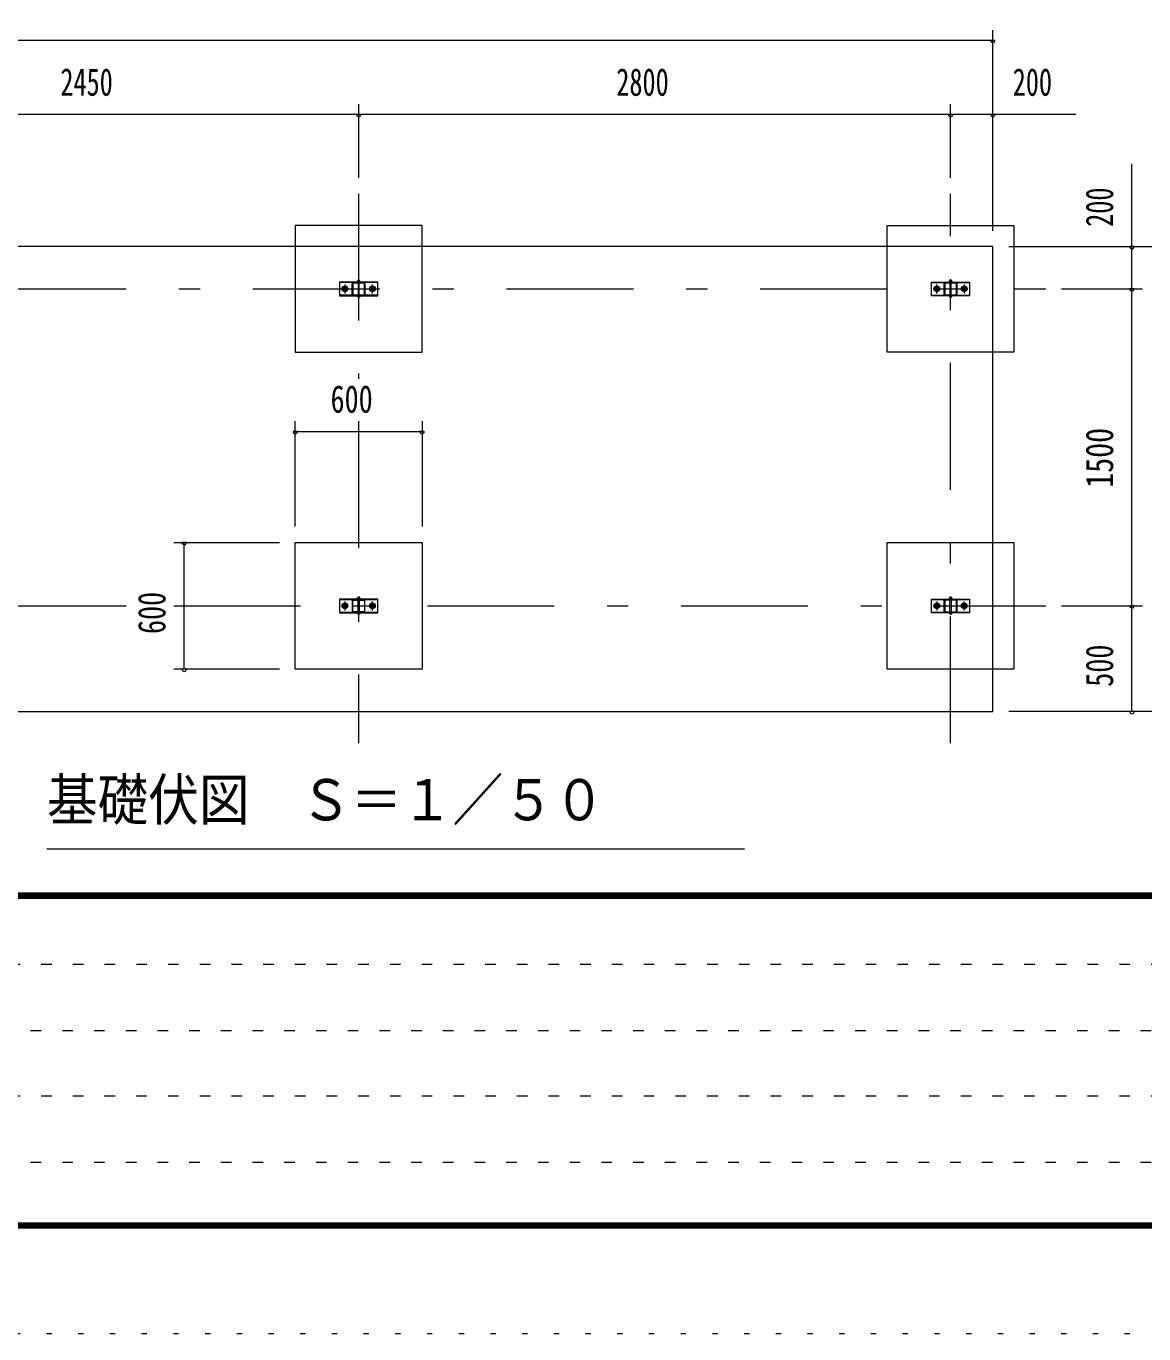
# Model space of a CAD drawing. Units: millimetres, scale not verified. Extents: x -22148 to 22152, y -10500 to 10500.
# Drawn here: x -2719 to 2568, y -10500 to -4312 of the extents above; entities that cross this region are included whole.
import ezdxf
from ezdxf.enums import TextEntityAlignment as Align

# ---------------------------------------------------------------- set-up
doc = ezdxf.new("R2010")
doc.units = ezdxf.units.MM
doc.header["$LTSCALE"] = 50
for name, pattern in [('USER1', [3, 1, -2]), ('USER3', [24, 12, -5, 2, -5]), ('USER5', [3, 0.5, -2.5])]:
    doc.linetypes.add(name, pattern=pattern)
for name, color, linetype, lineweight in [('0-2_1-0BOLD', 7, 'Continuous', 18), ('0-3_1-2CENTER', 3, 'USER3', 18), ('0-5_1-5DIM', 3, 'Continuous', 18), ('0-C_F-F', 5, 'Continuous', 18), ('0-D_F-E_J_ADD', 5, 'USER5', 18)]:
    doc.layers.add(name, color=color, linetype=linetype, lineweight=lineweight)
doc.styles.add('ＭＳ ゴシック', font='')
doc.styles.get('ＭＳ ゴシック').set_extended_font_data('MS Gothic')

msp = doc.modelspace()

# ---------------------------------------------------------------- linework, layer by layer
at = {"layer": '0-2_1-0BOLD'}
for p, q in [((-1056.57, -5525.13), (-1236.57, -5525.13)), ((-1176.57, -5580.73), (-1176.57, -5529.93)), ((-1174.27, -5529.93), (-1174.27, -5580.73)), ((-1171.97, -5525.33), (-1121.17, -5525.33)), ((-1121.17, -5527.63), (-1171.97, -5527.63)), ((-1149.57, -5513.43), (-1143.57, -5513.43)), ((-1149.57, -5527.63), (-1149.57, -5583.03)), ((-1149.45, -5521.33), (-1149.45, -5516.82)), ((-1146.57, -5522.83), (-1148.07, -5521.33)), ((-1146.57, -5521.33), (-1145.07, -5522.83)), ((-1143.68, -5516.82), (-1143.68, -5521.33)), ((-1143.57, -5583.03), (-1143.57, -5527.63)), ((-1118.87, -5580.73), (-1118.87, -5529.93)), ((-1116.57, -5529.93), (-1116.57, -5580.73)), ((1563.43, -5525.13), (1743.43, -5525.13)), ((1623.43, -5580.73), (1623.43, -5529.93)), ((1625.73, -5529.93), (1625.73, -5580.73)), ((1628.03, -5525.33), (1678.83, -5525.33)), ((1678.83, -5527.63), (1628.03, -5527.63)), ((1650.43, -5513.43), (1650.43, -5516.33)), ((1650.43, -5527.63), (1650.43, -5583.03)), ((1650.55, -5516.82), (1650.55, -5521.33)), ((1651.93, -5521.33), (1653.43, -5522.83)), ((1654.93, -5522.83), (1653.43, -5521.33)), ((1656.32, -5521.33), (1656.32, -5516.82)), ((1656.43, -5583.03), (1656.43, -5527.63)), ((1681.13, -5580.73), (1681.13, -5529.93)), ((1683.43, -5529.93), (1683.43, -5580.73)), ((-1056.57, -5585.53), (-1236.57, -5585.53)), ((-1171.97, -5583.03), (-1121.17, -5583.03)), ((-1121.17, -5585.33), (-1171.97, -5585.33)), ((-1149.45, -5589.43), (-1149.45, -5592.94)), ((-1143.68, -5592.94), (-1143.68, -5589.43)), ((1563.43, -5585.53), (1743.43, -5585.53)), ((1628.03, -5583.03), (1678.83, -5583.03)), ((1678.83, -5585.33), (1628.03, -5585.33)), ((1650.55, -5592.94), (1650.55, -5589.43)), ((1656.32, -5589.43), (1656.32, -5592.94)), ((-1236.57, -7025.12), (-1056.57, -7025.12)), ((-1176.57, -7029.93), (-1176.57, -7080.72)), ((-1174.27, -7080.72), (-1174.27, -7029.93)), ((-1121.17, -7025.32), (-1171.97, -7025.32)), ((-1171.97, -7027.62), (-1121.17, -7027.62)), ((-1148.57, -7012.42), (-1149.57, -7013.42)), ((-1149.57, -7083.03), (-1149.57, -7027.62)), ((-1149.45, -7016.82), (-1149.45, -7021.32)), ((-1148.07, -7021.32), (-1146.57, -7022.82)), ((-1145.07, -7022.82), (-1146.57, -7021.32)), ((-1143.68, -7021.32), (-1143.68, -7016.82)), ((-1143.57, -7027.62), (-1143.57, -7083.03)), ((-1118.87, -7029.93), (-1118.87, -7080.72)), ((-1116.57, -7080.72), (-1116.57, -7029.93)), ((1563.43, -7025.12), (1743.43, -7025.12)), ((1623.43, -7080.72), (1623.43, -7029.93)), ((1625.73, -7029.93), (1625.73, -7080.72)), ((1628.03, -7025.32), (1678.83, -7025.32)), ((1678.83, -7027.62), (1628.03, -7027.62)), ((1650.43, -7083.03), (1650.43, -7027.62)), ((1650.55, -7016.82), (1650.55, -7021.32)), ((1651.93, -7021.32), (1653.43, -7022.82)), ((1653.43, -7021.32), (1654.93, -7022.82)), ((1656.32, -7021.32), (1656.32, -7016.82)), ((1656.43, -7027.62), (1656.43, -7083.03)), ((1681.13, -7080.72), (1681.13, -7029.93)), ((1683.43, -7029.93), (1683.43, -7080.72)), ((-1236.57, -7085.52), (-1056.57, -7085.52)), ((-1121.17, -7083.03), (-1171.97, -7083.03)), ((-1171.97, -7085.32), (-1121.17, -7085.32)), ((-1149.45, -7092.93), (-1149.45, -7089.42)), ((-1143.68, -7089.42), (-1143.68, -7092.93)), ((1563.43, -7085.52), (1743.43, -7085.52)), ((1628.03, -7083.03), (1678.83, -7083.03)), ((1678.83, -7085.32), (1628.03, -7085.32)), ((1650.55, -7092.93), (1650.55, -7089.42)), ((1656.32, -7089.42), (1656.32, -7092.93))]:
    msp.add_line(p, q, dxfattribs=at)
for points in [[(-846.57, -5855.33), (-846.57, -5255.33), (-1446.57, -5255.33), (-1446.57, -5855.33)], [(1353.43, -5855.33), (1353.43, -5255.33), (1953.43, -5255.33), (1953.43, -5855.33)], [(-3796.57, -5355.33), (-3796.57, -7555.32), (1853.43, -7555.32), (1853.43, -5355.33)], [(-1056.57, -5587.83), (-1056.57, -5522.83), (-1236.57, -5522.83), (-1236.57, -5587.83)], [(-1216.48, -5563.83), (-1221.38, -5555.33), (-1216.48, -5546.83), (-1206.66, -5546.83), (-1201.75, -5555.33), (-1206.66, -5563.83)], [(-1086.48, -5563.83), (-1091.38, -5555.33), (-1086.48, -5546.83), (-1076.66, -5546.83), (-1071.75, -5555.33), (-1076.66, -5563.83)], [(1563.43, -5522.83), (1743.43, -5522.83), (1743.43, -5587.83), (1563.43, -5587.83)], [(1593.34, -5546.83), (1598.25, -5555.33), (1593.34, -5563.83), (1583.52, -5563.83), (1578.62, -5555.33), (1583.52, -5546.83)], [(1723.34, -5546.83), (1728.25, -5555.33), (1723.34, -5563.83), (1713.53, -5563.83), (1708.62, -5555.33), (1713.53, -5546.83)], [(-846.57, -6755.32), (-846.57, -7355.32), (-1446.57, -7355.32), (-1446.57, -6755.32)], [(1353.43, -6755.32), (1953.43, -6755.32), (1953.43, -7355.32), (1353.43, -7355.32)], [(-1236.57, -7087.82), (-1056.57, -7087.82), (-1056.57, -7022.82), (-1236.57, -7022.82)], [(-1206.66, -7063.83), (-1201.75, -7055.32), (-1206.66, -7046.82), (-1216.48, -7046.82), (-1221.38, -7055.32), (-1216.48, -7063.83)], [(-1076.66, -7063.83), (-1071.75, -7055.32), (-1076.66, -7046.82), (-1086.48, -7046.82), (-1091.38, -7055.32), (-1086.48, -7063.83)], [(1563.43, -7022.82), (1743.43, -7022.82), (1743.43, -7087.82), (1563.43, -7087.82)], [(1593.34, -7046.82), (1583.52, -7046.82), (1578.61, -7055.32), (1583.52, -7063.83), (1593.34, -7063.83), (1598.25, -7055.32)], [(1723.34, -7046.82), (1728.25, -7055.32), (1723.34, -7063.83), (1713.52, -7063.83), (1708.62, -7055.32), (1713.52, -7046.82)]]:
    msp.add_lwpolyline(points, close=True, dxfattribs=at)
for points in [[(-1152.67, -5522.83), (-1152.67, -5521.33), (-1140.47, -5521.33), (-1140.47, -5522.83)], [(-1140.82, -5521.33), (-1140.82, -5516.82), (-1141.67, -5516.33), (-1151.47, -5516.33), (-1152.32, -5516.82), (-1152.32, -5521.33)], [(-1149.57, -5516.33), (-1149.57, -5513.43), (-1148.57, -5512.43), (-1144.57, -5512.43), (-1143.57, -5513.43), (-1143.57, -5516.33)], [(1659.53, -5522.83), (1659.53, -5521.33), (1647.33, -5521.33), (1647.33, -5522.83)], [(1647.68, -5521.33), (1647.68, -5516.82), (1648.53, -5516.33), (1658.33, -5516.33), (1659.18, -5516.82), (1659.18, -5521.33)], [(1656.43, -5516.33), (1656.43, -5513.43), (1655.43, -5512.43), (1651.43, -5512.43), (1650.43, -5513.43), (1656.43, -5513.43)], [(-1152.82, -5587.83), (-1152.82, -5589.43), (-1140.32, -5589.43), (-1140.32, -5587.83)], [(-1140.82, -5589.43), (-1140.82, -5592.94), (-1141.67, -5593.43), (-1151.47, -5593.43), (-1152.32, -5592.94), (-1152.32, -5589.43)], [(1659.68, -5587.83), (1659.68, -5589.43), (1647.18, -5589.43), (1647.18, -5587.83)], [(1647.68, -5589.43), (1647.68, -5592.94), (1648.53, -5593.43), (1658.33, -5593.43), (1659.18, -5592.94), (1659.18, -5589.43)], [(-1140.47, -7022.82), (-1140.47, -7021.32), (-1152.67, -7021.32), (-1152.67, -7022.82)], [(-1152.32, -7021.32), (-1152.32, -7016.82), (-1151.47, -7016.33), (-1141.67, -7016.33), (-1140.82, -7016.82), (-1140.82, -7021.32)], [(-1143.57, -7016.33), (-1143.57, -7013.42), (-1149.57, -7013.42), (-1149.57, -7016.33)], [(-1148.57, -7012.42), (-1144.57, -7012.42), (-1143.57, -7013.42)], [(1659.53, -7022.82), (1659.53, -7021.32), (1647.33, -7021.32), (1647.33, -7022.82)], [(1647.68, -7021.32), (1647.68, -7016.82), (1648.53, -7016.33), (1658.33, -7016.33), (1659.18, -7016.82), (1659.18, -7021.32)], [(1650.43, -7013.42), (1651.43, -7012.42), (1655.43, -7012.42), (1656.43, -7013.42)], [(1656.43, -7016.33), (1656.43, -7013.42), (1650.43, -7013.42), (1650.43, -7016.33)], [(-1140.32, -7087.82), (-1140.32, -7089.42), (-1152.82, -7089.42), (-1152.82, -7087.82)], [(-1152.32, -7089.42), (-1152.32, -7092.93), (-1151.47, -7093.43), (-1141.67, -7093.43), (-1140.82, -7092.93), (-1140.82, -7089.42)], [(1659.68, -7087.82), (1659.68, -7089.42), (1647.18, -7089.42), (1647.18, -7087.82)], [(1647.68, -7089.42), (1647.68, -7092.93), (1648.53, -7093.43), (1658.33, -7093.43), (1659.18, -7092.93), (1659.18, -7089.42)]]:
    msp.add_lwpolyline(points, dxfattribs=at)
for centre, radius in [((-1211.57, -5555.33), 13.5), ((-1211.57, -5555.33), 8.25), ((-1211.57, -5555.33), 5), ((-1081.57, -5555.33), 13.5), ((-1081.57, -5555.33), 8.25), ((-1081.57, -5555.33), 5), ((1588.43, -5555.33), 13.5), ((1588.43, -5555.33), 8.25), ((1588.43, -5555.33), 5), ((1718.43, -5555.33), 13.5), ((1718.43, -5555.33), 8.25), ((1718.43, -5555.33), 5), ((-1211.57, -7055.32), 13.5), ((-1211.57, -7055.32), 8.25), ((-1211.57, -7055.32), 5), ((-1081.57, -7055.32), 13.5), ((-1081.57, -7055.32), 8.25), ((-1081.57, -7055.32), 5), ((1588.43, -7055.32), 13.5), ((1588.43, -7055.32), 8.25), ((1588.43, -7055.32), 5), ((1718.43, -7055.32), 13.5), ((1718.43, -7055.32), 8.25), ((1718.43, -7055.32), 5)]:
    msp.add_circle(centre, radius, dxfattribs=at)
for centre, radius, start, end in [((-1171.97, -5529.93), 4.6, 90, 180), ((-1171.97, -5529.93), 2.3, 90, 180), ((-1150.89, -5518.66), 2.33, 52.1575, 90), ((-1146.57, -5525.06), 8.74, 70.70392, 109.29608), ((-1142.25, -5518.66), 2.33, 90, 127.84248), ((-1121.17, -5529.93), 4.6, 0, 90), ((-1121.17, -5529.93), 2.3, 0, 90), ((1628.03, -5529.93), 4.6, 90, 180), ((1628.03, -5529.93), 2.3, 90, 180), ((1649.11, -5518.66), 2.33, 52.1575, 90), ((1653.43, -5525.06), 8.74, 70.70392, 109.29608), ((1657.75, -5518.66), 2.33, 90, 127.84248), ((1678.83, -5529.93), 4.6, 0, 90), ((1678.83, -5529.93), 2.3, 0, 90), ((-1171.97, -5580.73), 4.6, 180, 270), ((-1171.97, -5580.73), 2.3, 180, 270), ((-1150.89, -5591.09), 2.33, 270, 307.84248), ((-1146.57, -5584.69), 8.74, 250.7039, 289.29608), ((-1142.25, -5591.09), 2.33, 232.1575, 270), ((-1121.17, -5580.73), 2.3, 270, 0), ((-1121.17, -5580.73), 4.6, 270, 0), ((1628.03, -5580.73), 4.6, 180, 270), ((1628.03, -5580.73), 2.3, 180, 270), ((1649.11, -5591.09), 2.33, 270, 307.84248), ((1653.43, -5584.69), 8.74, 250.7039, 289.29608), ((1657.75, -5591.09), 2.33, 232.1575, 270), ((1678.83, -5580.73), 2.3, 270, 0), ((1678.83, -5580.73), 4.6, 270, 0), ((-1171.97, -7029.93), 4.6, 90, 180), ((-1171.97, -7029.93), 2.3, 90, 180), ((-1150.89, -7018.66), 2.33, 52.1575, 90), ((-1146.57, -7025.06), 8.74, 70.70392, 109.29608), ((-1142.25, -7018.66), 2.33, 90, 127.84248), ((-1121.17, -7029.93), 4.6, 0, 90), ((-1121.17, -7029.93), 2.3, 0, 90), ((1628.03, -7029.93), 4.6, 90, 180), ((1628.03, -7029.93), 2.3, 90, 180), ((1649.11, -7018.66), 2.33, 52.1575, 90), ((1653.43, -7025.06), 8.74, 70.70392, 109.29608), ((1657.75, -7018.66), 2.33, 90, 127.84248), ((1678.83, -7029.93), 4.6, 0, 90), ((1678.83, -7029.93), 2.3, 0, 90), ((-1171.97, -7080.72), 4.6, 180, 270), ((-1171.97, -7080.72), 2.3, 180, 270), ((-1150.89, -7091.09), 2.33, 270, 307.84248), ((-1146.57, -7084.69), 8.74, 250.7039, 289.29608), ((-1142.25, -7091.09), 2.33, 232.1575, 270), ((-1121.17, -7080.72), 2.3, 270, 0), ((-1121.17, -7080.72), 4.6, 270, 0), ((1628.03, -7080.72), 4.6, 180, 270), ((1628.03, -7080.72), 2.3, 180, 270), ((1649.11, -7091.09), 2.33, 270, 307.84248), ((1653.43, -7084.69), 8.74, 250.7039, 289.29608), ((1657.75, -7091.09), 2.33, 232.1575, 270), ((1678.83, -7080.72), 2.3, 270, 0), ((1678.83, -7080.72), 4.6, 270, 0)]:
    msp.add_arc(centre, radius, start, end, dxfattribs=at)
at = {"layer": '0-3_1-2CENTER'}
for p, q in [((-1146.57, -5105.33), (-1146.57, -5980.32)), ((1653.43, -7705.32), (1653.43, -5105.33)), ((-4046.57, -5555.33), (2103.43, -5555.33)), ((-1211.57, -5534.33), (-1211.57, -5576.33)), ((-1081.57, -5576.33), (-1081.57, -5534.33)), ((1588.43, -5576.33), (1588.43, -5534.33)), ((1718.43, -5534.33), (1718.43, -5576.33)), ((-1146.57, -6180.32), (-1146.57, -7705.32)), ((-1211.57, -7034.32), (-1211.57, -7076.32)), ((-1081.57, -7076.32), (-1081.57, -7034.32)), ((1588.43, -7034.32), (1588.43, -7076.32)), ((1718.43, -7076.32), (1718.43, -7034.32)), ((-4046.57, -7055.32), (-2221.57, -7055.32)), ((-2021.57, -7055.32), (2103.43, -7055.32))]:
    msp.add_line(p, q, dxfattribs=at)
at = {"layer": '0-5_1-5DIM'}
for p, q in [((1853.43, -5280.33), (1853.43, -4330.33)), ((1853.43, -4380.33), (-3796.57, -4380.33)), ((1863.43, -4380.33), (1843.43, -4380.33)), ((-1146.57, -4680.33), (-1146.57, -5030.32)), ((1653.43, -5030.32), (1653.43, -4680.33)), ((2245.93, -4730.33), (-4189.07, -4730.33)), ((-1136.57, -4730.33), (-1156.57, -4730.33)), ((1663.43, -4730.33), (1643.43, -4730.33)), ((1863.43, -4730.33), (1843.43, -4730.33)), ((2511.43, -7555.32), (2511.43, -4962.82)), ((1928.43, -5355.32), (2911.43, -5355.32)), ((2521.43, -5355.33), (2501.43, -5355.33)), ((2178.43, -5555.33), (2561.43, -5555.33)), ((2521.43, -5555.33), (2501.43, -5555.33)), ((-1446.57, -6680.32), (-1446.57, -6180.32)), ((-846.57, -6180.32), (-846.57, -6680.32)), ((-1436.57, -6230.32), (-1456.57, -6230.32)), ((-1446.57, -6230.32), (-846.57, -6230.32)), ((-836.57, -6230.32), (-856.57, -6230.32)), ((-2021.57, -6755.32), (-1521.57, -6755.32)), ((-1961.57, -6755.32), (-1981.57, -6755.32)), ((-1971.57, -7355.32), (-1971.57, -6755.32)), ((2178.43, -7055.32), (2561.43, -7055.32)), ((2521.43, -7055.32), (2501.43, -7055.32)), ((-1521.57, -7355.32), (-2021.57, -7355.32)), ((-1961.57, -7355.32), (-1981.57, -7355.32)), ((2911.43, -7555.32), (1928.43, -7555.32)), ((2521.43, -7555.32), (2501.43, -7555.32)), ((-2621.55, -8205.33), (678.45, -8205.33))]:
    msp.add_line(p, q, dxfattribs=at)
for centre in [(1853.43, -4380.33), (-1146.57, -4730.33), (1653.43, -4730.33), (1853.43, -4730.33), (2511.43, -5355.33), (2511.43, -5555.33), (-1446.57, -6230.32), (-846.57, -6230.32), (-1971.57, -6755.32), (2511.43, -7055.32), (-1971.57, -7355.32), (2511.43, -7555.32)]:
    msp.add_arc(centre, 10, 180, 0, dxfattribs=at)
at = {"layer": '0-C_F-F'}
for p, q in [((21626.87, -8415), (-7023.12, -8415)), ((-7023.12, -8417.5), (21626.87, -8417.5)), ((21626.87, -8420), (-7023.12, -8420)), ((-7023.12, -8422.5), (21626.87, -8422.5)), ((21626.87, -8425), (-7023.12, -8425)), ((-7023.12, -8427.5), (21626.87, -8427.5)), ((21626.87, -8430), (-7023.12, -8430)), ((-7023.12, -8432.5), (21626.87, -8432.5)), ((21626.87, -8435), (-7023.12, -8435)), ((-7023.12, -8437.5), (21626.87, -8437.5)), ((21626.87, -8440), (-7023.12, -8440))]:
    msp.add_line(p, q, dxfattribs=at)
at = {"layer": '0-C_F-F', "color": 6, "linetype": 'USER1'}
for p, q in [((11201.88, -8752), (-7048.13, -8752)), ((-7048.13, -9064), (11201.88, -9064)), ((11201.88, -9376), (-7048.13, -9376)), ((-7048.13, -9688), (8693.88, -9688))]:
    msp.add_line(p, q, dxfattribs=at)
at = {"layer": '0-C_F-F'}
for points in [[(21651.87, -10000), (-7048.13, -10000), (-7048.13, 10100), (21651.87, 10100)], [(21649.37, -9997.5), (-7045.63, -9997.5), (-7045.63, 10097.5), (21649.37, 10097.5)], [(21646.87, -9995), (21646.87, 10095), (-7043.13, 10095), (-7043.13, -9995)], [(21644.37, -9992.5), (-7040.63, -9992.5), (-7040.63, 10092.5), (21644.37, 10092.5)], [(21641.87, -9990), (21641.87, 10090), (-7038.13, 10090), (-7038.13, -9990)], [(21639.37, -9987.5), (-7035.63, -9987.5), (-7035.63, 10087.5), (21639.37, 10087.5)], [(21636.87, -9985), (21636.87, 10085), (-7033.13, 10085), (-7033.13, -9985)], [(21634.37, -9982.5), (-7030.63, -9982.5), (-7030.63, 10082.5), (21634.37, 10082.5)], [(21631.87, -9980), (-7028.13, -9980), (-7028.13, 10080), (21631.87, 10080)], [(21629.37, -9977.5), (-7025.63, -9977.5), (-7025.63, 10077.5), (21629.37, 10077.5)], [(21626.87, -9975), (21626.87, 10075), (-7023.12, 10075), (-7023.12, -9975)]]:
    msp.add_lwpolyline(points, close=True, dxfattribs=at)
at = {"layer": '0-D_F-E_J_ADD'}
msp.add_lwpolyline([(22151.87, -10500), (-7548.13, -10500), (-7548.13, 10500), (22151.87, 10500)], close=True, dxfattribs=at)

# ---------------------------------------------------------------- texts
at = {"layer": '0-5_1-5DIM', "color": 7, "style": 'ＭＳ ゴシック'}
for s, height, width, p in [('2450', 130.2, 0.7, (-2557.58, -4680.33)), ('2800', 130.2, 0.7, (72.16, -4680.33)), ('200', 130.2, 0.7, (1947.42, -4680.33)), ('600', 130.2, 0.75, (-1279.43, -6180.32)), ('基礎伏図\u3000Ｓ＝１／５０', 195.4, 0.9, (-2621.55, -8128.68))]:
    msp.add_text(s, height=height, dxfattribs=dict(at, width=width)).set_placement(p, align=Align.BOTTOM_LEFT)
for s, width, p in [('200', 0.7, (2461.43, -5261.34)), ('1500', 0.8, (2461.43, -6496.31)), ('600', 0.75, (-2021.57, -7188.18)), ('500', 0.75, (2461.43, -7437.77))]:
    msp.add_text(s, height=130.2, rotation=90, dxfattribs=dict(at, width=width)).set_placement(p, align=Align.BOTTOM_LEFT)

doc.saveas('drawing.dxf')
